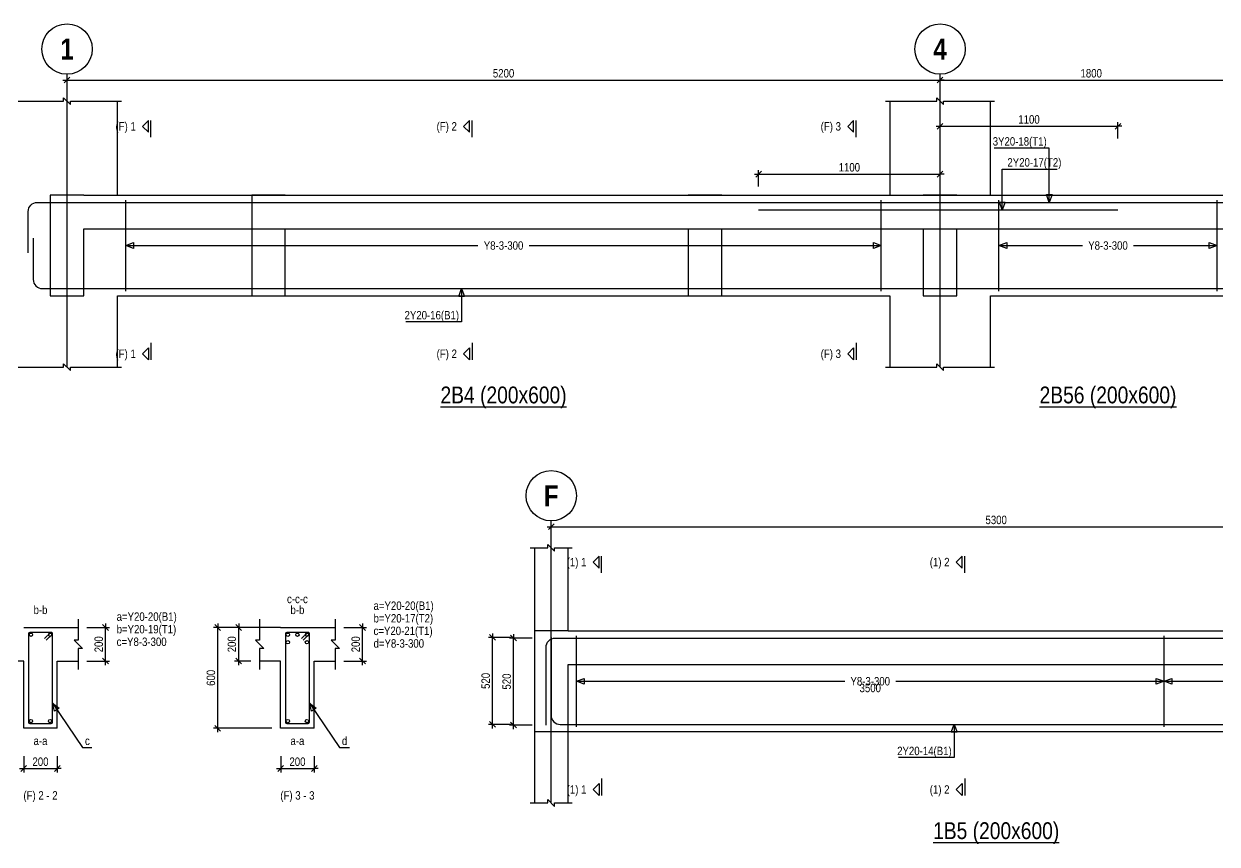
# Model space of a CAD drawing. Extents: x 0 to 206258, y -403073 to 0.
# Drawn here: x 58422 to 72636, y -215554 to -205784 of the extents above; entities that cross this region are included whole.
import ezdxf
from ezdxf.enums import TextEntityAlignment as Align
from ezdxf.lldxf.tags import DXFTag

# ---------------------------------------------------------------- set-up
doc = ezdxf.new("R2010")
doc.units = 0
doc.header["$LTSCALE"] = 1000
for name, color, linetype in [('Axis Circle(Dir 2)', 150, 'Continuous'), ('Axis Label(Dir 1)', 7, 'Continuous'), ('Axis Line(Dir 2)', 150, 'CENTER2'), ('Break Line', 5, 'Continuous'), ('Dimension Line', 5, 'Continuous'), ('Dimension Text', 5, 'Continuous'), ('Front Elevation Line', 40, 'Continuous'), ('Leader Line', 5, 'Continuous'), ('Link Line', 3, 'Continuous'), ('Rebar Label', 6, 'Continuous'), ('Rebar Line', 7, 'Continuous'), ('Section Label', 1, 'Continuous'), ('Section Line', 1, 'Continuous'), ('Top Rebar Label', 6, 'Continuous'), ('Top Rebar Line', 7, 'Continuous')]:
    doc.layers.add(name, color=color, linetype=linetype)
for name, color, linetype, true_color in [('Back Elevation Line', 191, 'HIDDEN2', 0xd4aaff), ('Beam Label(D)', 94, 'Continuous', 0x008100), ('Beam Line(D)', 112, 'Continuous', 0x00bd5e), ('Link Label', 94, 'Continuous', 0x008100)]:
    doc.layers.add(name, color=color, linetype=linetype, true_color=true_color)
doc.styles.add('Axis Label(Dir 1)', font='ARIALNB.TTF', dxfattribs={"height": 250})
doc.styles.add('Beam Label(D)', font='ARIALN.TTF', dxfattribs={"height": 200})
doc.styles.add('Dimension Text', font='ARIALN.TTF', dxfattribs={"height": 100})
doc.styles.add('Link Label', font='ARIALN.TTF', dxfattribs={"height": 100})
doc.styles.add('Rebar Label', font='ARIALN.TTF', dxfattribs={"height": 100})
doc.styles.add('Section Label', font='ARIALN.TTF', dxfattribs={"height": 100})
doc.styles.add('Top Rebar Label', font='ARIALN.TTF', dxfattribs={"height": 100})
tags = doc.linetypes.add('CENTER2', pattern=[1.125, 0.75, -0.125, 0.125, -0.125]).pattern_tags.tags
tags[10:11] = [DXFTag(74, 4), DXFTag(75, 0), DXFTag(340, '0'), DXFTag(46, 0.0), DXFTag(50, 0.0), DXFTag(44, 0.0), DXFTag(45, 0.0)]
tags[8:9] = [DXFTag(74, 4), DXFTag(75, 0), DXFTag(340, '0'), DXFTag(46, 0.0), DXFTag(50, 0.0), DXFTag(44, 0.0), DXFTag(45, 0.0)]
tags[6:7] = [DXFTag(74, 4), DXFTag(75, 0), DXFTag(340, '0'), DXFTag(46, 0.0), DXFTag(50, 0.0), DXFTag(44, 0.0), DXFTag(45, 0.0)]
tags[4:5] = [DXFTag(74, 4), DXFTag(75, 0), DXFTag(340, '0'), DXFTag(46, 0.0), DXFTag(50, 0.0), DXFTag(44, 0.0), DXFTag(45, 0.0)]
tags = doc.linetypes.add('HIDDEN2', pattern=[0.1875, 0.125, -0.0625]).pattern_tags.tags
tags[6:7] = [DXFTag(74, 4), DXFTag(75, 0), DXFTag(340, '0'), DXFTag(46, 0.0), DXFTag(50, 0.0), DXFTag(44, 0.0), DXFTag(45, 0.0)]
tags[4:5] = [DXFTag(74, 4), DXFTag(75, 0), DXFTag(340, '0'), DXFTag(46, 0.0), DXFTag(50, 0.0), DXFTag(44, 0.0), DXFTag(45, 0.0)]
doc.dimstyles.new('BEAM', dxfattribs={"dimtxt": 100, "dimasz": 30, "dimexe": 48.3, "dimexo": 103.5, "dimgap": 30, "dimtad": 1, "dimtoh": 1, "dimdec": 1, "dimlfac": 0.5, "dimdsep": 46, "dimtxsty": 'Dimension Text', "dimblk": 'PCDIM_TICK', "dimcen": 0.09, "dimclrd": 5, "dimclre": 5, "dimclrt": 5, "dimadec": 1, "dimazin": 0, "dimtp": 1, "dimtm": 1, "dimtfac": 1, "dimtdec": 4, "dimtofl": 0, "dimtmove": 0, "dimatfit": 3, "dimfxl": 1, "dimtolj": 1, "dimtzin": 0, "dimarcsym": 0})

# ---------------------------------------------------------------- blocks, each defined once
blk = doc.blocks.new('PCDIM_TICK')
at = {"layer": 'Dimension Line', "color": 0, "transparency": 33554687}
for p, q in [((1.15, 1.15), (-1.15, -1.15)), ((1.61, 0), (0, 0))]:
    blk.add_line(p, q, dxfattribs=at)
blk = doc.blocks.new('*U2874')
at = {"layer": 'Dimension Line', "color": 5, "true_color": 0x0000ff, "transparency": 16777216}
for p, q in [((67174, -207721), (67174, -207526)), ((67174, -207574), (69336, -207574)), ((69336, -207721), (69336, -207526))]:
    blk.add_line(p, q, dxfattribs=at)
at = {"layer": 'Dimension Line', "color": 5, "true_color": 0x0000ff, "transparency": 16777216, "xscale": 30, "yscale": 30, "rotation": 180.0000000000004}
blk.add_blockref('PCDIM_TICK', (67174, -207574), dxfattribs=at)
at = {"layer": 'Dimension Line', "color": 5, "true_color": 0x0000ff, "transparency": 16777216, "xscale": 30, "yscale": 30}
blk.add_blockref('PCDIM_TICK', (69336, -207574), dxfattribs=at)
at = {"layer": 'Dimension Line', "color": 5, "true_color": 0x0000ff, "transparency": 16777216, "insert": (68255, -207544), "char_height": 100, "width": 238.4, "attachment_point": 8, "style": 'Dimension Text'}
blk.add_mtext('1100', dxfattribs=at)
blk = doc.blocks.new('*U2877')
at = {"layer": 'Dimension Line', "color": 5, "true_color": 0x0000ff, "transparency": 16777216}
for p, q in [((58936, -206601), (58936, -206406)), ((58936, -206454), (69336, -206454)), ((69336, -206601), (69336, -206406))]:
    blk.add_line(p, q, dxfattribs=at)
at = {"layer": 'Dimension Line', "color": 5, "true_color": 0x0000ff, "transparency": 16777216, "xscale": 30, "yscale": 30, "rotation": 180.0000000000004}
blk.add_blockref('PCDIM_TICK', (58936, -206454), dxfattribs=at)
at = {"layer": 'Dimension Line', "color": 5, "true_color": 0x0000ff, "transparency": 16777216, "xscale": 30, "yscale": 30}
blk.add_blockref('PCDIM_TICK', (69336, -206454), dxfattribs=at)
at = {"layer": 'Dimension Line', "color": 5, "true_color": 0x0000ff, "transparency": 16777216, "insert": (64136, -206424), "char_height": 100, "width": 245.98, "attachment_point": 8, "style": 'Dimension Text'}
blk.add_mtext('5200', dxfattribs=at)
blk = doc.blocks.new('*U2889')
at = {"layer": 'Dimension Line', "color": 5, "true_color": 0x0000ff, "transparency": 16777216}
for p, q in [((69336, -207151), (69336, -206956)), ((69336, -207004), (71454, -207004)), ((71454, -207151), (71454, -206956))]:
    blk.add_line(p, q, dxfattribs=at)
at = {"layer": 'Dimension Line', "color": 5, "true_color": 0x0000ff, "transparency": 16777216, "xscale": 30, "yscale": 30, "rotation": 180.0000000000004}
blk.add_blockref('PCDIM_TICK', (69336, -207004), dxfattribs=at)
at = {"layer": 'Dimension Line', "color": 5, "true_color": 0x0000ff, "transparency": 16777216, "xscale": 30, "yscale": 30}
blk.add_blockref('PCDIM_TICK', (71454, -207004), dxfattribs=at)
at = {"layer": 'Dimension Line', "color": 5, "true_color": 0x0000ff, "transparency": 16777216, "insert": (70395, -206974), "char_height": 100, "width": 238.4, "attachment_point": 8, "style": 'Dimension Text'}
blk.add_mtext('1100', dxfattribs=at)
blk = doc.blocks.new('*U2891')
at = {"layer": 'Dimension Line', "color": 5, "true_color": 0x0000ff, "transparency": 16777216}
for p, q in [((69336, -206601), (69336, -206406)), ((69336, -206454), (72936, -206454)), ((72936, -206601), (72936, -206406))]:
    blk.add_line(p, q, dxfattribs=at)
at = {"layer": 'Dimension Line', "color": 5, "true_color": 0x0000ff, "transparency": 16777216, "xscale": 30, "yscale": 30, "rotation": 180.0000000000004}
blk.add_blockref('PCDIM_TICK', (69336, -206454), dxfattribs=at)
at = {"layer": 'Dimension Line', "color": 5, "true_color": 0x0000ff, "transparency": 16777216, "xscale": 30, "yscale": 30}
blk.add_blockref('PCDIM_TICK', (72936, -206454), dxfattribs=at)
at = {"layer": 'Dimension Line', "color": 5, "true_color": 0x0000ff, "transparency": 16777216, "insert": (71136, -206424), "char_height": 100, "width": 238.4, "attachment_point": 8, "style": 'Dimension Text'}
blk.add_mtext('1800', dxfattribs=at)
blk = doc.blocks.new('*U2919')
at = {"layer": 'Dimension Line', "color": 5, "true_color": 0x0000ff, "transparency": 16777216}
for p, q in [((59174, -212974), (59444, -212974)), ((59395, -213374), (59395, -212974)), ((59174, -213374), (59444, -213374))]:
    blk.add_line(p, q, dxfattribs=at)
at = {"layer": 'Dimension Line', "color": 5, "true_color": 0x0000ff, "transparency": 16777216, "xscale": 30, "yscale": 30}
for p, rotation in [((59395, -212974), 89.99999999999447), ((59395, -213374), 269.9999999999834)]:
    blk.add_blockref('PCDIM_TICK', p, dxfattribs=dict(at, rotation=rotation))
at = {"layer": 'Dimension Line', "color": 5, "true_color": 0x0000ff, "transparency": 16777216, "insert": (59365, -213174), "char_height": 100, "width": 182.77, "attachment_point": 8, "rotation": 90, "style": 'Dimension Text'}
blk.add_mtext('200', dxfattribs=at)
blk = doc.blocks.new('*U2922')
at = {"layer": 'Dimension Line', "color": 5, "true_color": 0x0000ff, "transparency": 16777216}
for p, q in [((58420, -214508), (58420, -214703)), ((58820, -214508), (58820, -214703)), ((58420, -214654), (58820, -214654))]:
    blk.add_line(p, q, dxfattribs=at)
at = {"layer": 'Dimension Line', "color": 5, "true_color": 0x0000ff, "transparency": 16777216, "xscale": 30, "yscale": 30, "rotation": 180.0000000000004}
blk.add_blockref('PCDIM_TICK', (58420, -214654), dxfattribs=at)
at = {"layer": 'Dimension Line', "color": 5, "true_color": 0x0000ff, "transparency": 16777216, "xscale": 30, "yscale": 30}
blk.add_blockref('PCDIM_TICK', (58820, -214654), dxfattribs=at)
at = {"layer": 'Dimension Line', "color": 5, "true_color": 0x0000ff, "transparency": 16777216, "insert": (58620, -214624), "char_height": 100, "width": 182.77, "attachment_point": 8, "style": 'Dimension Text'}
blk.add_mtext('200', dxfattribs=at)
blk = doc.blocks.new('*U2923')
at = {"layer": 'Dimension Line', "color": 5, "true_color": 0x0000ff, "transparency": 16777216}
for p, q in [((62234, -212974), (62504, -212974)), ((62456, -213374), (62456, -212974)), ((62234, -213374), (62504, -213374))]:
    blk.add_line(p, q, dxfattribs=at)
at = {"layer": 'Dimension Line', "color": 5, "true_color": 0x0000ff, "transparency": 16777216, "xscale": 30, "yscale": 30}
for p, rotation in [((62456, -212974), 89.99999999999447), ((62456, -213374), 269.9999999999834)]:
    blk.add_blockref('PCDIM_TICK', p, dxfattribs=dict(at, rotation=rotation))
at = {"layer": 'Dimension Line', "color": 5, "true_color": 0x0000ff, "transparency": 16777216, "insert": (62426, -213174), "char_height": 100, "width": 182.77, "attachment_point": 8, "rotation": 90, "style": 'Dimension Text'}
blk.add_mtext('200', dxfattribs=at)
blk = doc.blocks.new('*U2924')
at = {"layer": 'Dimension Line', "color": 5, "true_color": 0x0000ff, "transparency": 16777216}
for p, q in [((61127, -212974), (60932, -212974)), ((60981, -213374), (60981, -212974)), ((61127, -213374), (60932, -213374))]:
    blk.add_line(p, q, dxfattribs=at)
at = {"layer": 'Dimension Line', "color": 5, "true_color": 0x0000ff, "transparency": 16777216, "xscale": 30, "yscale": 30}
for p, rotation in [((60981, -212974), 89.99999999999447), ((60981, -213374), 269.9999999999834)]:
    blk.add_blockref('PCDIM_TICK', p, dxfattribs=dict(at, rotation=rotation))
at = {"layer": 'Dimension Line', "color": 5, "true_color": 0x0000ff, "transparency": 16777216, "insert": (60951, -213174), "char_height": 100, "width": 182.77, "attachment_point": 8, "rotation": 90, "style": 'Dimension Text'}
blk.add_mtext('200', dxfattribs=at)
blk = doc.blocks.new('*U2925')
at = {"layer": 'Dimension Line', "color": 5, "true_color": 0x0000ff, "transparency": 16777216}
for p, q in [((61377, -212974), (60682, -212974)), ((60731, -214174), (60731, -212974)), ((61377, -214174), (60682, -214174))]:
    blk.add_line(p, q, dxfattribs=at)
at = {"layer": 'Dimension Line', "color": 5, "true_color": 0x0000ff, "transparency": 16777216, "xscale": 30, "yscale": 30}
for p, rotation in [((60731, -212974), 89.99999999999447), ((60731, -214174), 269.9999999999834)]:
    blk.add_blockref('PCDIM_TICK', p, dxfattribs=dict(at, rotation=rotation))
at = {"layer": 'Dimension Line', "color": 5, "true_color": 0x0000ff, "transparency": 16777216, "insert": (60701, -213574), "char_height": 100, "width": 181.97, "attachment_point": 8, "rotation": 90, "style": 'Dimension Text'}
blk.add_mtext('600', dxfattribs=at)
blk = doc.blocks.new('*U2926')
at = {"layer": 'Dimension Line', "color": 5, "true_color": 0x0000ff, "transparency": 16777216}
for p, q in [((61481, -214508), (61481, -214703)), ((61881, -214508), (61881, -214703)), ((61481, -214654), (61881, -214654))]:
    blk.add_line(p, q, dxfattribs=at)
at = {"layer": 'Dimension Line', "color": 5, "true_color": 0x0000ff, "transparency": 16777216, "xscale": 30, "yscale": 30, "rotation": 180.0000000000004}
blk.add_blockref('PCDIM_TICK', (61481, -214654), dxfattribs=at)
at = {"layer": 'Dimension Line', "color": 5, "true_color": 0x0000ff, "transparency": 16777216, "xscale": 30, "yscale": 30}
blk.add_blockref('PCDIM_TICK', (61881, -214654), dxfattribs=at)
at = {"layer": 'Dimension Line', "color": 5, "true_color": 0x0000ff, "transparency": 16777216, "insert": (61681, -214624), "char_height": 100, "width": 182.77, "attachment_point": 8, "style": 'Dimension Text'}
blk.add_mtext('200', dxfattribs=at)
blk = doc.blocks.new('*U2932')
at = {"layer": 'Dimension Line', "color": 5, "true_color": 0x0000ff, "transparency": 16777216}
for p, q in [((64478, -213100), (64206, -213100)), ((64254, -214136), (64254, -213100)), ((64478, -214136), (64206, -214136))]:
    blk.add_line(p, q, dxfattribs=at)
at = {"layer": 'Dimension Line', "color": 5, "true_color": 0x0000ff, "transparency": 16777216, "xscale": 30, "yscale": 30}
for p, rotation in [((64254, -213100), 89.99999999999447), ((64254, -214136), 269.9999999999834)]:
    blk.add_blockref('PCDIM_TICK', p, dxfattribs=dict(at, rotation=rotation))
at = {"layer": 'Dimension Line', "color": 5, "true_color": 0x0000ff, "transparency": 16777216, "insert": (64224, -213618), "char_height": 100, "width": 181.5, "attachment_point": 8, "rotation": 90, "style": 'Dimension Text'}
blk.add_mtext('520', dxfattribs=at)
blk = doc.blocks.new('*U2933')
at = {"layer": 'Dimension Line', "color": 5, "true_color": 0x0000ff, "transparency": 16777216}
for p, q in [((64228, -213092), (63956, -213092)), ((64004, -214128), (64004, -213092)), ((64228, -214128), (63956, -214128))]:
    blk.add_line(p, q, dxfattribs=at)
at = {"layer": 'Dimension Line', "color": 5, "true_color": 0x0000ff, "transparency": 16777216, "xscale": 30, "yscale": 30}
for p, rotation in [((64004, -213092), 89.99999999999447), ((64004, -214128), 269.9999999999834)]:
    blk.add_blockref('PCDIM_TICK', p, dxfattribs=dict(at, rotation=rotation))
at = {"layer": 'Dimension Line', "color": 5, "true_color": 0x0000ff, "transparency": 16777216, "insert": (63974, -213610), "char_height": 100, "width": 181.5, "attachment_point": 8, "rotation": 90, "style": 'Dimension Text'}
blk.add_mtext('520', dxfattribs=at)
blk = doc.blocks.new('*U2934')
at = {"layer": 'Dimension Line', "color": 5, "true_color": 0x0000ff, "transparency": 16777216}
for p, q in [((64704, -211921), (64704, -211726)), ((64704, -211774), (75304, -211774)), ((75304, -211921), (75304, -211726))]:
    blk.add_line(p, q, dxfattribs=at)
at = {"layer": 'Dimension Line', "color": 5, "true_color": 0x0000ff, "transparency": 16777216, "xscale": 30, "yscale": 30, "rotation": 180.0000000000004}
blk.add_blockref('PCDIM_TICK', (64704, -211774), dxfattribs=at)
at = {"layer": 'Dimension Line', "color": 5, "true_color": 0x0000ff, "transparency": 16777216, "xscale": 30, "yscale": 30}
blk.add_blockref('PCDIM_TICK', (75304, -211774), dxfattribs=at)
at = {"layer": 'Dimension Line', "color": 5, "true_color": 0x0000ff, "transparency": 16777216, "insert": (70004, -211744), "char_height": 100, "width": 245.98, "attachment_point": 8, "style": 'Dimension Text'}
blk.add_mtext('5300', dxfattribs=at)

msp = doc.modelspace()

# ---------------------------------------------------------------- linework, layer by layer
at = {"layer": 'Axis Circle(Dir 2)', "transparency": 33554687}
for centre in [(58935.964, -206084.284), (69335.964, -206084.284), (64703.964, -211404.284)]:
    msp.add_circle(centre, 300, dxfattribs=at)
at = {"layer": 'Axis Line(Dir 2)', "transparency": 33554687}
for points in [[(58935.964, -209874.284), (58935.964, -206384.284)], [(69335.964, -209874.284), (69335.964, -206384.284)], [(64703.964, -215064.284), (64703.964, -211704.284)]]:
    msp.add_lwpolyline(points, dxfattribs=at)
at = {"layer": 'Back Elevation Line', "transparency": 33554687}
for points in [[(59135.964, -207824.284), (58735.964, -207824.284)], [(58735.964, -207824.284), (58735.964, -209024.284)], [(59135.964, -207824.284), (69135.964, -207824.284)], [(69535.964, -207824.284), (69135.964, -207824.284)], [(69535.964, -207824.284), (72735.964, -207824.284)], [(59135.964, -209024.284), (59135.964, -208224.284)], [(59135.964, -208224.284), (69135.964, -208224.284)], [(69135.964, -208224.284), (69135.964, -209024.284)], [(69535.964, -209024.284), (69535.965, -208224.284)], [(69535.964, -208224.284), (72735.964, -208224.284)], [(58735.964, -209024.284), (59135.964, -209024.284)], [(69135.964, -209024.284), (69535.964, -209024.284)]]:
    msp.add_lwpolyline(points, dxfattribs=at)
at = {"layer": 'Beam Line(D)', "transparency": 33554687}
for points in [[(59535.964, -207824.284), (59535.964, -206704.284)], [(68735.965, -206704.284), (68735.964, -207824.284)], [(69935.964, -207824.284), (69935.964, -206704.284)], [(59535.964, -207824.284), (68735.964, -207824.284)], [(69935.964, -207824.284), (72735.964, -207824.284)], [(59535.964, -209874.284), (59535.964, -209024.284)], [(59535.964, -209024.284), (68735.965, -209024.284)], [(68735.965, -209024.284), (68735.965, -209874.284)], [(69935.964, -209874.284), (69935.964, -209024.284)], [(69935.964, -209024.284), (72735.964, -209024.284)], [(64503.964, -212024.284), (64503.964, -213014.284)], [(64903.964, -213014.284), (64903.964, -212024.284)], [(58420.294, -212974.284), (58820.294, -212974.284)], [(58820.294, -212974.284), (58820.294, -212974.284)], [(58820.294, -212974.284), (59070.294, -212974.284)], [(61480.532, -212974.284), (61230.532, -212974.284)], [(61480.532, -212974.284), (61880.532, -212974.284)], [(61480.532, -212974.284), (61480.532, -212974.284)], [(61880.532, -212974.284), (61880.532, -212974.284)], [(61880.532, -212974.284), (62130.532, -212974.284)], [(64503.964, -213014.284), (64503.964, -215064.284)], [(64903.964, -213014.284), (75103.964, -213014.284)], [(58820.294, -214174.284), (58420.294, -214174.284), (58420.294, -213374.284), (58170.294, -213374.284)], [(58820.294, -214174.284), (58820.294, -213374.284), (59070.294, -213374.284)], [(61880.532, -214174.284), (61480.532, -214174.284), (61480.532, -213374.284), (61230.532, -213374.284)], [(61880.532, -214174.284), (61880.532, -213374.284), (62130.532, -213374.284)], [(64903.964, -215064.284), (64903.964, -214214.284)], [(64903.964, -214214.284), (75103.964, -214214.284)]]:
    msp.add_lwpolyline(points, dxfattribs=at)
at = {"layer": 'Break Line', "transparency": 33554687}
for points in [[(58285.964, -206704.284), (58895.964, -206704.284), (58895.964, -206664.284), (58975.964, -206744.284), (58975.964, -206704.284), (59585.964, -206704.284)], [(68685.965, -206704.284), (69295.964, -206704.284), (69295.964, -206664.284), (69375.964, -206744.284), (69375.964, -206704.284), (69985.964, -206704.284)], [(58285.964, -209874.284), (58895.964, -209874.284), (58895.964, -209834.284), (58975.964, -209914.284), (58975.964, -209874.284), (59585.964, -209874.284)], [(68685.965, -209874.284), (69295.964, -209874.284), (69295.964, -209834.284), (69375.964, -209914.284), (69375.964, -209874.284), (69985.964, -209874.284)], [(64453.964, -212024.284), (64663.964, -212024.284), (64663.964, -211984.284), (64743.964, -212064.284), (64743.964, -212024.284), (64953.964, -212024.284)], [(59070.294, -212874.284), (59070.294, -213124.284), (59020.294, -213124.284), (59120.294, -213224.284), (59070.294, -213224.284), (59070.294, -213474.284)], [(61230.532, -212874.284), (61230.532, -213124.284), (61180.532, -213124.284), (61280.532, -213224.284), (61230.532, -213224.284), (61230.532, -213474.284)], [(62130.532, -212874.284), (62130.532, -213124.284), (62080.532, -213124.284), (62180.532, -213224.284), (62130.532, -213224.284), (62130.532, -213474.284)], [(64453.964, -215064.284), (64663.964, -215064.284), (64663.964, -215024.284), (64743.964, -215104.284), (64743.964, -215064.284), (64953.964, -215064.284)]]:
    msp.add_lwpolyline(points, dxfattribs=at)
at = {"layer": 'Front Elevation Line', "transparency": 33554687}
for points in [[(61535.964, -207824.284), (61135.964, -207824.284)], [(61135.964, -207824.284), (61135.964, -209024.284)], [(61535.964, -207824.284), (66335.964, -207824.284)], [(66735.964, -207824.284), (66335.964, -207824.284)], [(66735.964, -207824.284), (72735.964, -207824.284)], [(61535.964, -209024.284), (61535.964, -208224.284)], [(61535.964, -208224.284), (66335.964, -208224.284)], [(66335.964, -208224.284), (66335.964, -209024.284)], [(66735.964, -209024.284), (66735.965, -208224.284)], [(66735.964, -208224.284), (72735.964, -208224.284)], [(61135.964, -209024.284), (61535.964, -209024.284)], [(66335.964, -209024.284), (66735.964, -209024.284)], [(64903.964, -213014.284), (64503.964, -213014.284)], [(64503.964, -213014.284), (64503.964, -214214.284)], [(64903.964, -213014.284), (85303.964, -213014.284)], [(64903.964, -214214.284), (64903.964, -213414.284)], [(64903.964, -213414.284), (85303.964, -213414.284)], [(64503.964, -214214.284), (64903.964, -214214.284)]]:
    msp.add_lwpolyline(points, dxfattribs=at)
at = {"layer": 'Leader Line', "transparency": 33554687}
for points in [[(70635.965, -207910.284), (70635.964, -207264.284), (69980.973, -207264.284)], [(70075.965, -208000.284), (70075.964, -207514.284), (70730.956, -207514.284)], [(70041.762, -207906.314), (70110.167, -207906.314), (70075.965, -208000.284), (70041.762, -207906.314)], [(70601.762, -207816.314), (70670.166, -207816.314), (70635.965, -207910.284), (70601.762, -207816.314)], [(59635.964, -208424.284), (59729.934, -208390.082), (59729.934, -208458.486), (59635.964, -208424.284), (63831.32, -208424.284)], [(64440.608, -208424.284), (68635.964, -208424.284), (68541.995, -208458.486), (68541.995, -208390.082), (68635.964, -208424.284)], [(70035.965, -208424.284), (70129.934, -208390.082), (70129.934, -208458.486), (70035.965, -208424.284), (71031.32, -208424.284)], [(71640.609, -208424.284), (72635.964, -208424.284), (72541.995, -208458.486), (72541.995, -208390.082), (72635.964, -208424.284)], [(63635.964, -208938.284), (63635.964, -209334.284), (62973.291, -209334.284)], [(63670.166, -209032.253), (63601.762, -209032.253), (63635.964, -208938.284), (63670.166, -209032.253)], [(65003.964, -213614.284), (65097.934, -213580.082), (65097.934, -213648.486), (65003.964, -213614.284), (68199.32, -213614.284)], [(68808.608, -213614.284), (72003.964, -213614.284), (71909.995, -213648.486), (71909.995, -213580.082), (72003.964, -213614.284)], [(72003.964, -213614.284), (72097.933, -213580.082), (72097.933, -213648.486), (72003.964, -213614.284), (73199.32, -213614.284)], [(58843.234, -213933.009), (58786.55, -213971.297), (58762.294, -213874.284), (58843.234, -213933.009)], [(58762.294, -213874.284), (59120.294, -214404.284), (59233.423, -214404.284)], [(61903.473, -213933.008), (61846.788, -213971.297), (61822.532, -213874.283), (61903.473, -213933.008)], [(61822.532, -213874.283), (62180.532, -214404.284), (62301.344, -214404.284)], [(69503.965, -214128.284), (69503.965, -214524.284), (68841.291, -214524.284)], [(69538.167, -214222.253), (69469.763, -214222.253), (69503.965, -214128.284), (69538.167, -214222.253)]]:
    msp.add_lwpolyline(points, dxfattribs=at)
at = {"layer": 'Link Line', "transparency": 33554687}
for p, q in [((59635.964, -208966.284), (59635.964, -207882.284)), ((68635.964, -208966.284), (68635.964, -207882.284)), ((70035.965, -208966.284), (70035.965, -207882.284)), ((72635.964, -208966.284), (72635.964, -207882.284)), ((65003.964, -214156.284), (65003.964, -213072.284)), ((72003.964, -214156.284), (72003.964, -213072.284))]:
    msp.add_line(p, q, dxfattribs=at)
for points in [[(58687.483, -213126.894), (58758.193, -213056.183, 0.668178638), (58748.294, -213032.284), (58492.294, -213032.284, 0.414213562), (58478.294, -213046.284), (58478.294, -214102.284, 0.414213562), (58492.294, -214116.284), (58748.294, -214116.284, 0.414213562), (58762.294, -214102.284), (58762.294, -213046.284, 0.668178638), (58738.394, -213036.384), (58667.684, -213107.095)], [(61747.721, -213126.894), (61818.432, -213056.183, 0.668178638), (61808.532, -213032.284), (61552.532, -213032.284, 0.414213562), (61538.532, -213046.284), (61538.532, -214102.284, 0.414213562), (61552.532, -214116.284), (61808.532, -214116.284, 0.414213562), (61822.532, -214102.284), (61822.532, -213046.284, 0.668178638), (61798.633, -213036.384), (61727.922, -213107.095)]]:
    msp.add_lwpolyline(points, format="xyb", dxfattribs=at)
at = {"layer": 'Rebar Line', "transparency": 33554687}
for points in [[(58533.964, -208338.284), (58533.964, -208828.328, 0.414213562), (58643.92, -208938.284), (72888.009, -208938.284, 0.414213543), (72997.964, -208828.328), (72997.964, -207902.284)], [(64701.964, -213092.284), (64701.964, -214018.328, 0.414213562), (64811.92, -214128.284), (85456.009, -214128.284, 0.414213813), (85565.965, -214018.328), (85565.964, -213092.284)]]:
    msp.add_lwpolyline(points, format="xyb", dxfattribs=at)
for centre in [(58506.294, -213060.284), (58734.294, -213060.284), (61566.532, -213060.284), (61680.532, -213060.284), (61794.532, -213060.284), (61566.532, -213150.284), (61794.532, -213150.284), (58506.294, -214088.284), (58734.294, -214088.284), (61566.532, -214088.284), (61794.532, -214088.284)]:
    msp.add_circle(centre, 20, dxfattribs=at)
at = {"layer": 'Section Line', "transparency": 33554687}
for points in [[(59905.964, -206934.284), (59835.254, -207004.994), (59905.964, -207075.705), (59905.964, -206934.284)], [(59935.964, -207134.284), (59935.964, -206934.284)], [(63730.964, -206934.284), (63660.254, -207004.994), (63730.964, -207075.705), (63730.964, -206934.284)], [(63760.964, -207134.284), (63760.964, -206934.284)], [(68305.964, -206934.284), (68235.253, -207004.994), (68305.964, -207075.705), (68305.964, -206934.284)], [(68335.964, -207134.284), (68335.964, -206934.284)], [(59905.964, -209784.284), (59905.964, -209784.284), (59835.254, -209713.573), (59905.964, -209642.862), (59905.964, -209784.284)], [(59935.964, -209584.284), (59935.964, -209784.284)], [(63730.964, -209784.284), (63730.964, -209784.284), (63660.254, -209713.573), (63730.964, -209642.862), (63730.964, -209784.284)], [(63760.964, -209584.284), (63760.964, -209784.284)], [(68305.964, -209784.284), (68305.964, -209784.284), (68235.253, -209713.573), (68305.964, -209642.862), (68305.964, -209784.284)], [(68335.964, -209584.284), (68335.964, -209784.284)], [(65273.964, -212124.284), (65203.254, -212194.994), (65273.964, -212265.705), (65273.964, -212124.284)], [(65303.964, -212324.284), (65303.964, -212124.284)], [(69598.965, -212124.284), (69528.254, -212194.994), (69598.965, -212265.705), (69598.965, -212124.284)], [(69628.965, -212324.284), (69628.965, -212124.284)], [(65273.964, -214974.284), (65273.964, -214974.284), (65203.254, -214903.573), (65273.964, -214832.862), (65273.964, -214974.284)], [(65303.964, -214774.284), (65303.964, -214974.284)], [(69598.965, -214974.284), (69598.965, -214974.284), (69528.254, -214903.573), (69598.965, -214832.862), (69598.965, -214974.284)], [(69628.965, -214774.284), (69628.965, -214974.284)]]:
    msp.add_lwpolyline(points, dxfattribs=at)
at = {"layer": 'Top Rebar Line', "transparency": 33554687}
for points in [[(58473.964, -208510.284), (58473.964, -208020.239, -0.414213562), (58583.92, -207910.284), (72948.009, -207910.284, -0.414213562), (73057.964, -208020.239), (73057.964, -208946.284)], [(64641.964, -214136.284), (64641.964, -213210.239, -0.414213562), (64751.92, -213100.284), (85516.009, -213100.284, -0.414213562), (85625.965, -213210.239), (85625.965, -214136.284)]]:
    msp.add_lwpolyline(points, format="xyb", dxfattribs=at)
msp.add_lwpolyline([(67173.964, -208000.284), (71453.964, -208000.284)], dxfattribs=at)

# ---------------------------------------------------------------- texts
at = {"layer": 'Axis Label(Dir 1)', "transparency": 33554687, "style": 'Axis Label(Dir 1)'}
for s, p in [('1', (58935.964, -206084.284)), ('4', (69335.964, -206084.284)), ('F', (64703.964, -211404.284))]:
    msp.add_text(s, height=250, dxfattribs=at).set_placement(p, align=Align.MIDDLE_CENTER)
at = {"layer": 'Beam Label(D)', "transparency": 33554687, "style": 'Beam Label(D)'}
for s, p in [('%%U2B4 (200x600)', (64135.964, -210104.284)), ('%%U2B56 (200x600)', (71335.964, -210104.284)), ('%%U1B5 (200x600)', (70003.964, -215294.284))]:
    msp.add_text(s, height=200, dxfattribs=at).set_placement(p, align=Align.TOP_CENTER)
at = {"layer": 'Dimension Text', "transparency": 33554687, "style": 'Dimension Text'}
msp.add_text('3500', height=100, dxfattribs=at).set_placement((68503.964, -213644.284), align=Align.TOP_CENTER)
at = {"layer": 'Link Label', "transparency": 33554687, "style": 'Link Label'}
for p in [(64135.964, -208424.284), (71335.964, -208424.284), (68503.964, -213614.284)]:
    msp.add_text('Y8-3-300', height=100, dxfattribs=at).set_placement(p, align=Align.MIDDLE_CENTER)
for s, p in [(' c=Y8-3-300', (59495.294, -213194.284)), (' d=Y8-3-300', (62555.532, -213214.284)), ('c', (59150.294, -214374.284)), ('d', (62210.532, -214374.284))]:
    msp.add_text(s, height=100, dxfattribs=at).set_placement(p)
at = {"layer": 'Rebar Label', "transparency": 33554687, "style": 'Rebar Label'}
for s, p in [(' 2Y20-16(B1)', (63605.964, -209304.284)), (' 2Y20-14(B1)', (69473.965, -214494.284))]:
    msp.add_text(s, height=100, dxfattribs=at).set_placement(p, align=Align.RIGHT)
for s, p in [('c-c-c', (61680.532, -212714.284)), ('b-b', (58620.294, -212844.284)), ('b-b', (61680.532, -212844.284)), ('a-a', (58620.294, -214404.284)), ('a-a', (61680.532, -214404.284))]:
    msp.add_text(s, height=100, dxfattribs=at).set_placement(p, align=Align.BOTTOM_CENTER)
for p in [(62555.532, -212764.284), (59495.294, -212894.284)]:
    msp.add_text(' a=Y20-20(B1)', height=100, dxfattribs=at).set_placement(p)
at = {"layer": 'Section Label', "transparency": 33554687, "style": 'Section Label'}
for s, p in [('(F) 1', (59755.254, -207004.994)), ('(F) 2', (63580.254, -207004.994)), ('(F) 3', (68155.253, -207004.994)), ('(F) 1', (59755.254, -209713.573)), ('(F) 2', (63580.254, -209713.573)), ('(F) 3', (68155.253, -209713.573)), ('(1) 1', (65123.254, -212194.994)), ('(1) 2', (69448.254, -212194.994)), ('(1) 1', (65123.254, -214903.573)), ('(1) 2', (69448.254, -214903.573))]:
    msp.add_text(s, height=100, dxfattribs=at).set_placement(p, align=Align.MIDDLE_RIGHT)
for s, p in [('(F) 2 - 2', (58620.294, -215054.284)), ('(F) 3 - 3', (61680.532, -215054.284))]:
    msp.add_text(s, height=100, dxfattribs=at).set_placement(p, align=Align.BOTTOM_CENTER)
at = {"layer": 'Top Rebar Label', "transparency": 33554687, "style": 'Top Rebar Label'}
msp.add_text(' 3Y20-18(T1)', height=100, dxfattribs=at).set_placement((70605.964, -207234.284), align=Align.RIGHT)
for s, p in [(' 2Y20-17(T2)', (70105.964, -207484.284)), (' b=Y20-17(T2)', (62555.532, -212914.284)), (' b=Y20-19(T1)', (59495.294, -213044.284)), (' c=Y20-21(T1)', (62555.532, -213064.284))]:
    msp.add_text(s, height=100, dxfattribs=at).set_placement(p)

# ---------------------------------------------------------------- dimensions: what is measured, and where the dimension line sits
at = {"layer": 'Dimension Line', "transparency": 33554687}
for base, p1, p2, text, picture, middle in [((64135.964, -206454.284), (58935.964, -206704.284), (69335.964, -206704.284), '5200', '*U2877', (64135.964, -206454.284)), ((71135.964, -206454.284), (69335.964, -206704.284), (72935.964, -206704.284), '1800', '*U2891', (71135.964, -206454.284)), ((70394.964, -207004.284), (69335.964, -207254.284), (71453.964, -207254.284), '1100', '*U2889', (70394.964, -207004.284)), ((68254.964, -207574.284), (67173.964, -207824.284), (69335.964, -207824.284), '1100', '*U2874', (68254.964, -207574.284)), ((70003.964, -211774.284), (64703.964, -212024.284), (75303.964, -212024.284), '5300', '*U2934', (70003.964, -211774.284)), ((58620.294, -214654.284), (58420.294, -214404.284), (58820.294, -214404.284), '200', '*U2922', (58620.294, -214654.284)), ((61680.532, -214654.284), (61480.532, -214404.284), (61880.532, -214404.284), '200', '*U2926', (61680.532, -214654.284))]:
    dim = msp.add_linear_dim(base=base, p1=p1, p2=p2, text=text, dimstyle='BEAM', override={"dimscale": 1, "dimtxt": 100, "dimasz": 30, "dimexe": 48.3, "dimexo": 103.5, "dimgap": 30, "dimtad": 1, "dimtih": 0, "dimdec": 1, "dimlfac": 0.5, "dimzin": 8, "dimlunit": 2, "dimpost": '', "dimtxsty": 'Dimension Text', "dimblk": 'PCDIM_TICK', "dimse1": 0, "dimse2": 0, "dimsd2": 0, "dimclrd": 5, "dimclre": 5, "dimclrt": 5, "dimaunit": 0, "dimadec": 1, "dimazin": 0, "dimtol": 0, "dimtp": 1, "dimtm": 1, "dimtmove": 0}, dxfattribs=at)
    dim.commit()
    dim.dimension.update_dxf_attribs({"geometry": picture, "text_midpoint": middle})
for base, p1, p2, text, picture, middle in [((59395.294, -213174.284), (59070.294, -213374.284), (59070.294, -212974.284), '200', '*U2919', (59395.294, -213174.284)), ((60730.532, -213574.284), (61480.532, -214174.284), (61480.532, -212974.284), '600', '*U2925', (60730.532, -213574.284)), ((60980.532, -213174.284), (61230.532, -213374.284), (61230.532, -212974.284), '200', '*U2924', (60980.532, -213174.284)), ((62455.532, -213174.284), (62130.532, -213374.284), (62130.532, -212974.284), '200', '*U2923', (62455.532, -213174.284)), ((64003.964, -213610.284), (64331.964, -214128.284), (64331.964, -213092.284), '520', '*U2933', (64003.964, -213610.284)), ((64253.964, -213618.284), (64581.964, -214136.284), (64581.964, -213100.284), '520', '*U2932', (64253.964, -213618.284))]:
    dim = msp.add_linear_dim(base=base, p1=p1, p2=p2, angle=90, text=text, dimstyle='BEAM', override={"dimscale": 1, "dimtxt": 100, "dimasz": 30, "dimexe": 48.3, "dimexo": 103.5, "dimgap": 30, "dimtad": 1, "dimtih": 0, "dimdec": 1, "dimlfac": 0.5, "dimzin": 8, "dimlunit": 2, "dimpost": '', "dimtxsty": 'Dimension Text', "dimblk": 'PCDIM_TICK', "dimse1": 0, "dimse2": 0, "dimsd2": 0, "dimclrd": 5, "dimclre": 5, "dimclrt": 5, "dimaunit": 0, "dimadec": 1, "dimazin": 0, "dimtol": 0, "dimtp": 1, "dimtm": 1, "dimtmove": 0}, dxfattribs=at)
    dim.commit()
    dim.dimension.update_dxf_attribs({"geometry": picture, "text_midpoint": middle})

doc.saveas('drawing.dxf')
